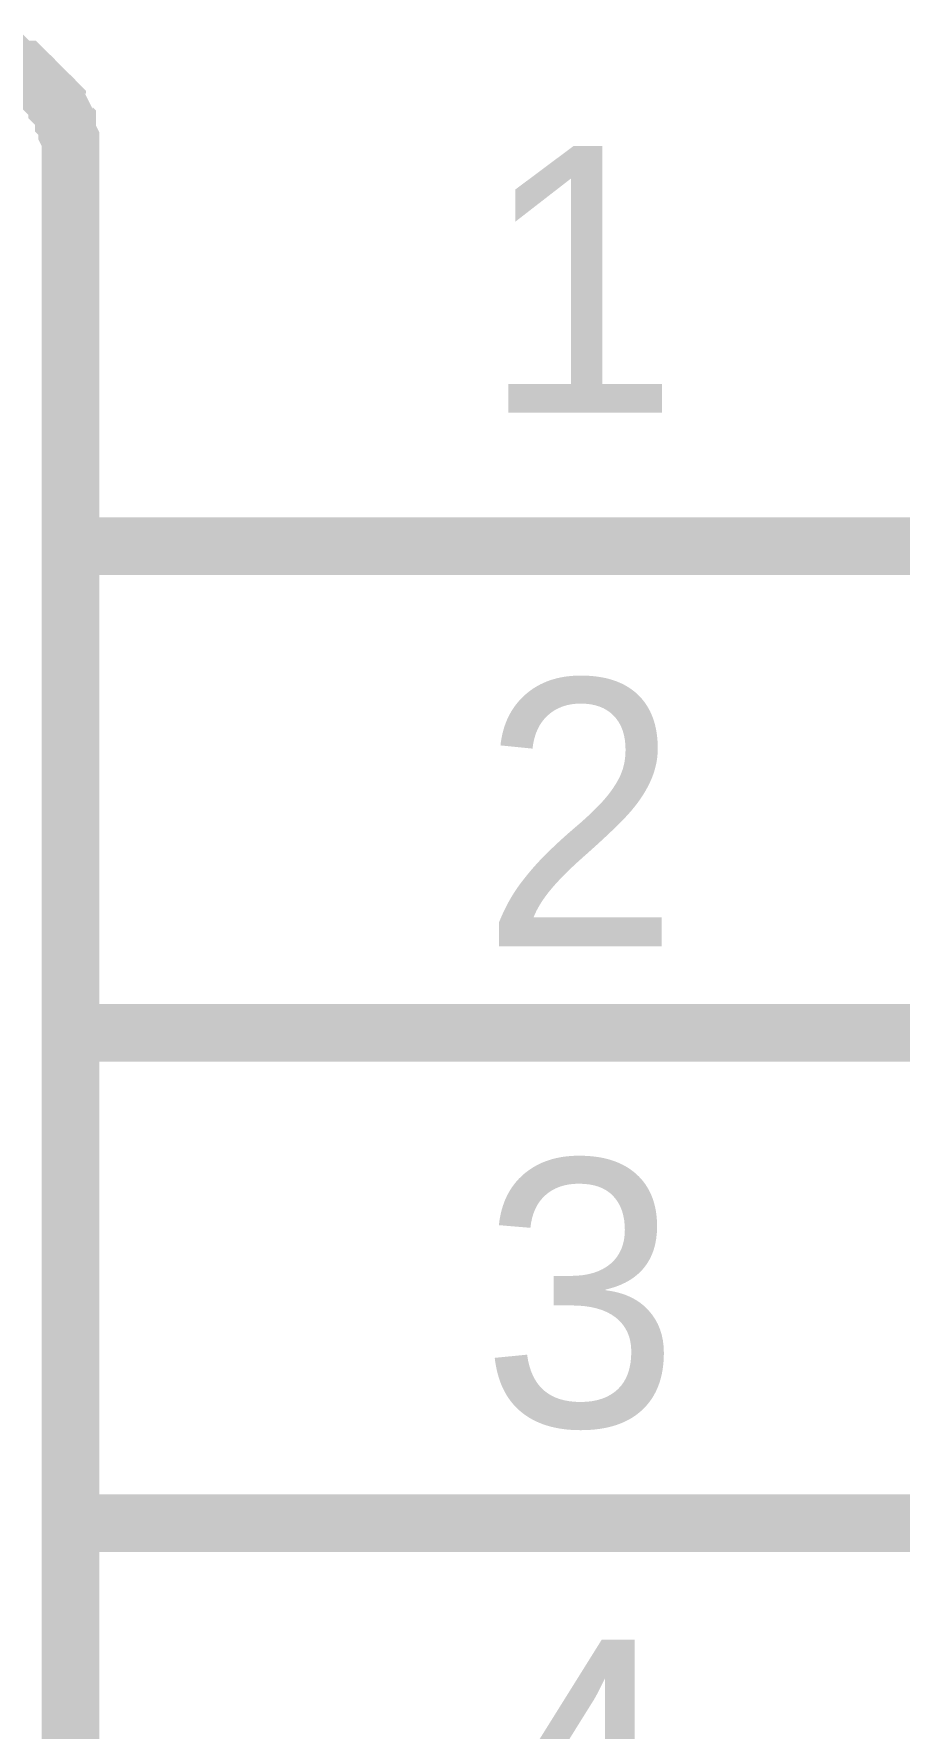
# Model space of a CAD drawing. Header units: millimetres. Extents: x 0 to 11.5, y 0 to 7.6.
# Drawn here: x 10.143 to 10.3198, y 6.3062 to 6.6525 of the extents above; entities that cross this region are included whole.
import ezdxf

# ---------------------------------------------------------------- set-up
doc = ezdxf.new("R2010")
doc.units = ezdxf.units.MM
doc.header["$MEASUREMENT"] = 0
doc.layers.add('Sheet', color=255, linetype='Continuous')

msp = doc.modelspace()

# ---------------------------------------------------------------- linework, layer by layer
at = {"layer": 'Sheet', "const_width": 0.0118}
for points in [[(10.13683, 6.64659), (10.13819, 6.64659), (10.13888, 6.64591), (10.13956, 6.64523), (10.14092, 6.64523), (10.1416, 6.64455), (10.14229, 6.64387), (10.14297, 6.64319), (10.14365, 6.6425), (10.14433, 6.64182), (10.14501, 6.64114), (10.14569, 6.64046), (10.14638, 6.63978), (10.14706, 6.6391), (10.14774, 6.63841), (10.14774, 6.63773), (10.14842, 6.63705), (10.1491, 6.63569), (10.1491, 6.63501), (10.14979, 6.63433), (10.14979, 6.63296), (10.14979, 6.63228), (10.15047, 6.63092), (10.15047, 6.63024), (10.15047, 6.62887), (10.15047, 6.62819)], [(10.15047, 6.62819), (10.15047, 6.62819), (10.15047, 6.62819), (10.15047, 6.62819), (10.15047, 6.62819), (10.15047, 6.62819), (10.15047, 6.62819), (10.15047, 6.62819), (10.15047, 6.62819), (10.15047, 6.62819), (10.15047, 6.62819), (10.15047, 6.62819), (10.15047, 6.62819), (10.15047, 6.62819), (10.15047, 6.62819), (10.15047, 6.62819), (10.15047, 6.62819), (10.15047, 6.62819), (10.15047, 6.62819), (10.15047, 6.62819), (10.15047, 6.62819), (10.15047, 6.62819), (10.15047, 6.62819), (10.15047, 6.62819), (10.15047, 6.62819), (10.15047, 6.62819), (10.15047, 6.62819), (10.15047, 6.62819), (10.15047, 6.62819), (10.15047, 6.62819), (10.15047, 6.62819), (10.15047, 6.62819), (10.15047, 6.62819)], [(10.15047, 6.62819), (10.15047, 4.5694)], [(10.15047, 6.54778), (10.25003, 6.54778)], [(10.35027, 6.54778), (10.25003, 6.54778)], [(10.15047, 6.44828), (10.25003, 6.44828)], [(10.35027, 6.44828), (10.25003, 6.44828)], [(10.15047, 6.3481), (10.25003, 6.3481)], [(10.35027, 6.3481), (10.25003, 6.3481)]]:
    msp.add_lwpolyline(points, dxfattribs=at)

# ---------------------------------------------------------------- texts
at = {"layer": 'Sheet'}
for s, p in [('1', (10.23435, 6.57504)), ('2', (10.23435, 6.466)), ('3', (10.23435, 6.36786)), ('4', (10.23435, 6.26973))]:
    msp.add_text(s, height=0.05452, dxfattribs=at).set_placement(p)

doc.saveas('drawing.dxf')
